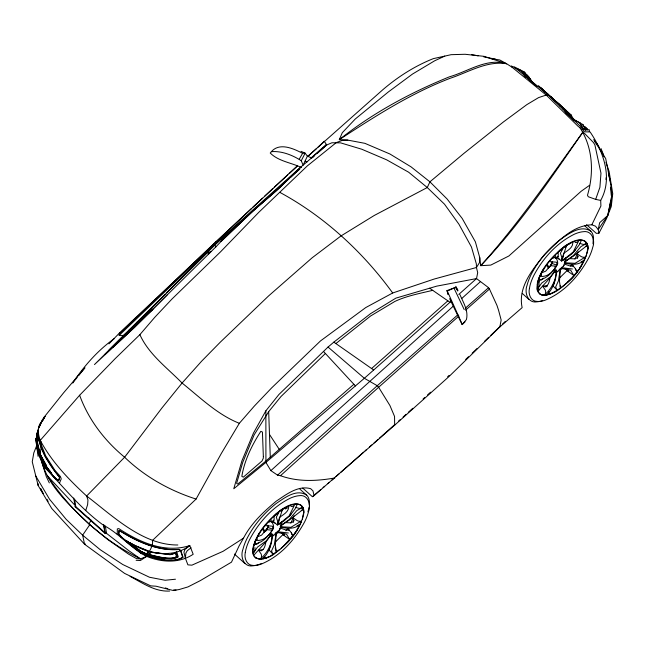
<?xml version="1.0" encoding="UTF-8"?>
<svg xmlns="http://www.w3.org/2000/svg" width="645" height="645" viewBox="0 0 645 645"><rect width="100%" height="100%" fill="white"/><g stroke="black" fill="none" stroke-linecap="round" stroke-linejoin="round"><path stroke-width="0.97" d="M282.01 521.37L280.406 525.973L289.524 519.918L302.795 509.647L301.231 510.421M566.133 257.379L564.52 261.983L573.639 255.936L586.918 245.664L585.354 246.43M117.237 534.229L117.326 528.932L118.769 528.577C139.336 542.147 164.886 553.66 189.775 545.557L193.186 554.265C179.254 563.561 161.726 562.472 146.689 556.393C130.83 548.315 119.43 533.56 103.563 525.296C81.238 509.252 64.25 487.789 45.384 468.157C39.901 459.595 35.685 448.847 36.443 438.673M561.537 259.105L561.489 261.064L556.941 256.984L558.328 255.396L558.119 252.679M303.698 511.791L303.61 514.275L303.698 511.791C301.852 529.013 288.621 542.953 275.399 553.031C269.489 558.53 252.751 564.044 252.663 551.072C254.678 534.971 266.506 521.886 278.511 511.88C284.501 506.607 300.844 497.626 303.674 510.211L303.214 508.155L303.674 510.211M587.821 247.801L587.724 250.284L587.821 247.801C585.966 265.031 572.744 278.963 559.513 289.049C553.724 293.628 539.397 300.143 536.882 289.016C537.35 272.077 550.411 258.282 562.625 247.89C568.624 242.617 584.967 233.635 587.788 246.221L587.329 244.165L587.788 246.221M167.2 294.886L152.462 309.705L123.526 335.473L119.172 335.376L119.906 332.546L251.558 208.416M589.272 131.636L589.345 129.814L584.257 129.435L579.67 125.678L548.484 95.162L513.847 66.661L524.587 72.079L527.973 76.715M555.474 272.432L557.699 271.464L560.432 268.489L559.457 281.494L560.473 287.855L560.142 285.759M302.779 488.128L312.398 496.706L314.115 495.61L394.659 425.184L449.073 376.486L499.81 326.975L522.144 307.625C517.701 287.509 532.504 269.392 544.356 254.848C557.594 242.036 572.026 225.565 591.82 224.791L600.906 206.021L600.697 200.41C613.161 177.947 603.381 151.583 590.094 131.927L585.233 131.846L578.001 126.194L546.388 95.21L511.912 67.104L506.591 63.726L484.113 56.349L465.11 54.277L451.097 54.68L444.736 56.123L434.746 60.743L412.534 74.038L388.226 92.041L355.25 119.019L342.293 132.709L339.31 139.642L347.873 140.126L364.893 143.335L389.878 153.978L411.058 166.862L429.917 181.826L447.122 199.007L462.199 218.453L475.389 241.843L479.767 257.71L479.533 262.523L476.453 267.498L434.254 279.027L392.692 292.983L365.755 307.568L320.468 340.947L271.626 387.919L254.348 406.06L239.335 423.305L221.364 453.403L196.08 499.069L152.486 540.421C153.429 546.146 149.019 551.419 146.689 556.393L140.408 560.521L136.135 560.295M269.9 535.939L272.214 534.229C272.44 542.921 269.336 551.548 263.66 558.086L264.514 556.369M554.015 271.948L556.337 270.247C556.554 278.93 553.45 287.557 547.774 294.096L549.064 291.524M262.225 558.893C243.528 560.062 258.113 533.81 263.805 527.352C270.626 518.612 278.89 510.606 289.065 505.93C293.531 503.753 301.288 502.487 303.311 508.502L302.545 506.712L300.594 504.995M578.597 269.57C573.752 280.728 531.262 314.631 538.519 280.196C543.662 266.441 553.708 254.799 565.528 246.269C571.228 242.343 583.096 235.602 587.426 244.511L586.66 242.73L584.709 241.004M309.261 505.309L309.294 500.851A47.158 19.028 -48.3 0 0 306.697 495.158L299.957 489.216M314.115 495.61L312.954 490.861L310.656 488.684C298.006 485.096 286.13 494.61 276.173 501.221C263.539 511.767 251.163 523.329 243.528 538.14L223.057 551.306L191.879 565.173L187.888 564.851L185.389 558.264L185.873 553.087L187.227 550.757L191.073 547.766M552.265 261.685L550.145 266.595M610.372 207.376L611.807 195.338L611.009 185.736L605.695 158.589L593.714 139.594M37.886 431.94L38.103 430.344C34.016 439.374 39.845 449.097 40.893 458.224M560.432 268.489L558.385 281.002L555.651 286.952L557.03 290.113L552.338 285.211M605.945 179.479L606.219 177.48M38.111 431.844L38.337 430.336M272.214 534.229C272.109 543.662 267.885 552.088 261.007 558.457L261.628 555.95L261.169 554.007L258.556 550.298L263.071 549.516M556.337 270.247C556.224 279.672 551.999 288.097 545.13 294.467L545.743 291.959L545.283 290.016L542.671 286.307L547.186 285.525M274.004 516.661L274.214 519.386L272.819 520.975L277.374 525.054L277.616 521.144L276.294 517.153L278.729 512.743L277.173 514.355L275.431 514.815M265.95 541.469C265.345 544.767 264.74 549.266 261.338 550.782L258.556 550.298M550.064 277.487C549.459 280.777 548.855 285.275 545.452 286.791L542.671 286.307M38.055 431.626L38.313 430.005M575.122 250.268L571.285 254.444L562.319 260.709L563.569 253.396C567.124 250.841 572.639 248.051 572.792 243.157M270.827 543.469L269.481 548.871M554.797 280.277L553.595 284.88M302.424 519.112L303.376 514.726M308.6 509.332L309.036 507.018M587.345 251.518L587.643 249.954M593.005 243.802L593.408 236.86A47.158 19.028 -48.3 0 0 590.812 231.168L584.822 225.887M499.81 326.975L501.165 320.049L498.577 310.301L496.948 305.375L489.474 289.033L488.579 287.686L476.518 278.584L436.689 286.146L395.845 298.143L370.472 313.72L333.836 342.132L328.039 347.058L278.922 394.49L265.869 410.809L253.421 433.19L241.939 460.78L233.772 488.757L265.917 462.417L364.361 378.284L451.46 300.981M611.807 195.338L607.775 215.478L598.229 229.564L598.939 233.192L596.311 233.361L586.547 224.654M610.839 200.7L607.775 215.478L599.657 222.71L598.229 229.564L595.512 226.177L591.82 224.791M579.936 127.742C592.94 147.358 594.126 173.029 587.474 195.25L588.288 196.733L595.666 199.386L600.697 200.41M40.111 425.378L41.627 420.959L44.303 416.928L63.573 392.845L84.947 367.739L78.827 375.366M539.139 282.76L539.639 280.696M36.144 438.656L37.781 432.739M281.139 527.594L281.559 526.618M565.254 263.603L565.447 262.894M610.372 202.691L610.888 200.853M586.708 253.985L587.192 252.3M36.572 437.802L36.023 439.664L37.216 447.84M35.999 439.817L36.572 437.891M275.81 533.907L277.277 532.939L277.213 531.641L279.39 530.061L279.841 528.408M293.983 515.766L290.919 523.151M578.105 251.776L575.034 259.161M38.007 430.715L36.515 435.609L37.523 443.365M38.329 429.699L37.999 432.763M38.442 429.191L36.588 435.036L37.555 442.704L42.175 463.207L46.327 476.647L49.326 482.903M39.168 427.038L41.046 423.322M38.869 427.998L40.006 425.176M85.737 510.518L87.623 504.616L87.954 500.004L86.64 496.013C68.886 479.614 51.673 461.885 40.256 440.358C38.2 434.625 36.838 428.022 40.683 422.701M279.39 530.061L279.841 528.65M560.11 269.497L561.392 268.949L561.327 267.651L563.504 266.071L564.182 263.958L569.591 265.861L573.59 266.312L571.825 264.506L570.615 266.046M39.272 426.869L40.143 424.168L44.956 416.452L44.303 416.928M293.225 522.345L293.854 520.563L293.314 518L297.119 520.604L298.982 521.257L301.183 521.12L290.927 527.304L280.293 526.739L282.494 524.022M595.666 199.386L599.906 187.3L600.971 173.174L594.867 144.77L593.4 142.472L583.064 131.903C550.08 177.319 518.435 223.904 480.694 265.692L479.767 257.71M577.34 258.355L577.968 256.573L577.436 254.017L581.234 256.613L583.096 257.266L585.297 257.129L575.042 263.313L564.407 262.757L567.157 259.355M265.571 531.464L268.505 526.554M267.369 528.142L268.062 526.562L267.828 525.175M267.635 527.408L272.94 529.174L273.617 527.352L273.367 525.086L271.779 521.345L268.739 522.031L269.771 521.233M551.757 263.418L557.062 265.184L557.74 263.37L557.49 261.096L555.893 257.355L552.854 258.04L553.886 257.242M581.145 266.175L579.258 269.038L586.539 255.122M37.168 444.461L33.798 452.911L32.25 461.796L38.152 485.532L51.697 508.421L84.559 544.243L124.59 573.397L150.696 585.87L156.017 586.208L173.336 590.522L179.254 589.506L187.977 586.91L200.498 580.516L231.482 562.158L239.061 545.96L243.528 538.14M59.598 482.847L61.227 478.921L60.485 476.615L54.801 470.181L45.634 455.765L38.329 437.326L38.103 430.473M277.374 525.054L282.212 510.227L281.454 511.203M301.473 167.531C291.242 162.645 278.414 161.282 270.247 153.042L271.368 151.672C281.615 150.785 292.733 155.131 301.247 160.75L303.126 165.176L307.383 156.179L305.133 153.147L301.005 151.349M295.144 533.028L301.449 521.74M275.584 534.06L276.318 532.472L275.342 545.485L276.358 551.846L275.213 547.968M296.998 504.89L295.088 508.905L289.557 516.008L283.848 520.983L278.205 524.699L279.454 517.387C283.01 514.831 288.525 512.033 288.678 507.147M581.113 240.899L579.202 244.915L573.671 252.026M293.854 520.563L292.975 521.886L290.242 522.829L285.388 522.595M577.968 256.573L577.09 257.903L574.356 258.847L569.511 258.605M571.534 117.519L570.591 115.786L571.043 114.834L540.978 88.026L560.32 105.78M299.272 159.105L302.61 153.333L305.133 153.147L301.247 160.75M583.064 131.903C551.032 177.996 519.676 224.968 480.694 265.692L490.789 265.095L508.881 255.984L581.161 191.267L589.611 185.276M598.939 233.192L606.413 218.84L611.234 206.65L612.75 193.653L609.09 171.401L605.986 162.282M42.03 421.749L44.956 416.452L42.514 420.742M91.106 520.152L89.042 523.869L89.808 524.659L107.57 539.413L128.686 554.208L136.579 558.643L140.497 558.86L146.689 556.393M539.293 289.234L538.494 290.653L550.25 277.632L555.885 269.989L553.475 270.707M279.221 523.079L278.205 524.699L289.145 515.887L294.539 504.922L292.701 506.373L290.935 506.494M113.391 346.962L133.991 327.757L215.777 246.979L220.993 241.528L224.105 236.675L274.165 192.041M295.007 532.835L293.048 535.898L297.022 530.158M578.638 269.61L572.534 277.479L567.278 282.502M215.712 242.02L297.522 165.676M272.069 522.2L274.117 520.523M558.231 256.533L555.442 258.589M325.394 353.492L281.035 396.473L268.683 411.647L254.138 434.867L242.762 462.296L236.61 483.379L237.683 484.081L264.402 462.312L353.863 384.275M272.101 536.1L273.706 535.285L272.069 535.922M557.699 271.464L555.369 272.246M281.543 524.329L280.406 525.973L289.186 519.588L296.829 510.574L301.965 507.736L299.425 508.478L295.539 507.373M266.949 528.811L261.572 535.165L258.105 536.576M267.28 528.352L265.071 531.528L263.176 528.408M551.064 264.829L545.694 271.174L542.219 272.585M551.951 263.563L549.193 267.538L547.291 264.418M551.483 264.152L552.62 262.563M266.216 529.682L272.319 530.166C268.288 536.14 262.588 542.864 255.057 543.856L255.863 543.421M565.568 247.22L566.326 246.237L561.489 261.064L561.731 257.153L560.408 253.162L562.843 248.752L561.295 250.365M285.896 530.803L287.702 528.489L289.476 530.303L285.477 529.851L280.067 527.949M272.319 530.166C268.715 535.721 263.692 541.163 256.379 540.381L257.46 539.107M73.933 381.477L72.708 383.001C84.043 366.07 97.645 350.469 114.31 338.593M75.159 379.945L76.989 377.656M289.541 516.048L291.008 514.259M38.2 438.181L41.256 447.348L45.408 456.91L54.623 470.955L59.743 477.429L58.8 480.743C49.488 474.825 45.206 463.183 40.014 453.814L41.498 446.09L41.369 442.752L40.256 440.358L79.625 395.248L115.124 358.693L139.876 334.642L154.784 317.3L171.941 299.054L220.525 251.848L258.847 212.261L307.342 165.886L336.327 142.577L342.455 140.312L347.873 140.126M277.277 532.939C278.874 531.569 288.468 535.987 282.881 534.665L275.649 541.776M561.392 268.949C562.996 267.586 572.583 271.997 566.995 270.674L559.763 277.785M254.38 554.635L266.135 541.623L271.771 533.971L269.36 534.697M279.358 530.029L280.115 529.231M563.504 266.071L564.23 265.24M108.965 343.858L119.906 332.546M165.128 294.378L94.468 364.562L134.628 327.281L152.462 309.705M273.585 535.455L276.318 532.472L274.27 544.993L271.537 550.943L272.916 554.103L268.925 549.846M271.368 151.672C279.575 142.198 293.507 148.592 302.61 153.333M109.078 349.961L214.898 245.036L224.105 236.675M166.684 292.838L206.787 253.154M298.579 170.183L299.877 168.901L297.506 170.401M208.295 254.203L211.02 251.526M283.163 546.484L292.911 535.713L288.42 541.469L281.18 548.25M447.638 376.761L449.081 375.382M465.658 359.467L468.536 356.693M472.14 353.234L477.179 348.389M484.387 341.471L488.708 337.319M490.869 335.247L500.254 326.249M297.901 170.143L278.463 188.792L252.88 211.052L221.154 241.278M119.22 333.997L215.841 241.811L214.898 245.036L215.777 246.979M119.172 335.376L215.301 243.657L300.707 167.103M220.993 241.528L254.098 209.964L275.875 191.186L302.005 166.071L326.676 144.996L331.965 142.763L340.6 142.859L361.74 149.221L386.686 159.847L408.632 172.207L427.272 187.534L444.494 204.183L458.966 224.275L471.471 247.051L476.349 263.878L476.453 267.498L477.695 272.682L476.518 278.584L458.829 294.394M223.944 236.925L227.508 233.683M502.439 324.161L505.357 321.387M253.025 207.045L262.531 198.128M264.732 196.072L272.811 188.542M449.621 298.643L462.134 324.596L465.053 321.863M307.923 156.163L382.654 89.873C397.804 76.868 414.775 66 433.367 58.622L444.736 56.123M274.302 187.179L287.686 174.94M289.17 173.578L297.345 166.096M307.754 156.574L316.679 148.415M318.162 147.052L324.282 141.207L326.676 144.996L317.098 153.566M394.925 424.41L379.284 438.318M398.642 421.056L400.126 419.71M403.093 417.025L406.068 414.34M408.293 412.332L412.744 408.301M423.144 398.908L424.628 397.57M427.595 394.885L430.562 392.2M265.869 410.809L265.917 462.417L270.876 470.624L453.483 305.964M461.651 298.595L480.211 281.849M270.876 470.624L277.552 475.147L280.478 475.704L378.631 387.266L458.893 316.082M277.552 475.147L377.252 385.71L457.982 314.687M274.036 192.105L288.96 178.746M290.444 177.472L298.667 170.062M312.68 157.517L314.155 156.203M371.576 368.537L447.856 300.82M311.204 157.815L326.193 144.544M128.411 330.716L153.252 308.737M465.44 308.1L488.579 287.686M465.609 310.14L489.474 289.033M336.037 476.518L339.02 473.882M340.512 472.559L363.627 452.145M365.118 450.831L366.61 449.509M369.593 446.88L371.834 444.905M374.068 442.93L377.801 439.632M462.134 324.596L466.416 319.597C468.641 310.737 463.263 302.44 459.909 294.596M312.398 496.706L320.807 489.547M323.097 487.596L324.628 486.298M327.684 483.694L329.216 482.396M331.506 480.444L333.796 478.493M540.728 280.446L543.477 278.18M259.363 542.171L256.605 544.428L254.646 543.993M556.99 271.964L557.82 271.295M272.867 535.955L273.706 535.285M270.231 556.175L279.849 549.379M335.884 343.559L370.601 315.994L394.821 301.465C406.769 295.813 419.959 293.427 432.722 290.339M562.319 260.709L573.268 251.897L578.654 240.932L576.815 242.383L575.05 242.504M564.52 261.983L573.3 255.597L580.943 246.583L586.087 243.745L583.54 244.495L579.653 243.383M457.716 291.056L455.644 287.331L446.929 290.637L447.283 291.056L455.644 287.331L457.926 290.387L455.813 286.283M136.837 322.387L140.836 319.726M554.2 271.045L555.885 269.989L550.266 276.987L541.655 283.099L537.962 288.46L539.083 285.8L539.059 283.526M270.086 535.036L271.771 533.971L266.151 540.97L257.532 547.081L253.848 552.451L254.969 549.79L254.944 547.516M539.978 279.43L539.172 279.874C546.71 278.874 552.41 272.158 556.433 266.175L550.33 265.692M554.764 267.054L556.433 266.175C552.838 271.73 547.807 277.173 540.494 276.391L541.574 275.125L541.453 273.722M555.805 258L558.304 256.694M271.69 521.982L273.359 521.12M285.251 508.978L287.436 507.905M269.15 556.49L265.434 558.247M581.121 261.741L583.701 260.717C578.388 265.329 570.672 264.893 564.407 262.757L565.238 262.628M296.998 525.731L299.586 524.707C294.273 529.319 286.549 528.884 280.293 526.739L281.123 526.61M206.561 253.243L211.302 251.413M265.135 558.183L262.91 558.788L267.764 557.345M85.519 543.985L84.559 544.243L82.625 535.173L66.201 519.378L49.544 499.238L35.572 475.704M545.654 295.015L551.886 293.354M73.724 498.004L75.134 506.728L75.763 506.639L104.869 532.585L105.2 533.528L106.554 533.6L105.328 526.03M545.452 286.791L547.194 286.574M334.86 477.969C316.751 481.122 298.111 482.089 280.478 475.704M175.464 579.218L165.136 580.266L149.471 577.243L122.776 564.528L100.314 549.782L82.625 535.173L89.808 524.659C71.337 506.583 50.076 488.789 42.175 463.207M169.643 591.038C154.969 591.933 142.44 582.943 130.064 576.364M548.484 95.162L544.944 95.492L538.591 97.605L526.796 104.659L503.382 121.978L464.094 153.236L429.917 181.826L427.272 187.534L374.261 215.47L340.923 235.989L312.148 257.79L268.578 295.942L220.348 342.116L201.667 361.144L182.067 383.033L161.927 407.995L124.63 457.216L86.64 496.013C112.77 515.927 142.69 545.291 177.851 544.985M572.446 268.997L561.327 267.651L570.688 270.271L573.808 275.471L566.995 270.674M288.331 532.988L277.213 531.641L286.574 534.262L289.694 539.454L282.881 534.665M543.106 295.12L544.969 295.112M173.521 589.957L176.029 590.014M506.591 63.726C486.741 60.638 468.681 72.127 450.541 78.142C410.728 93.291 374.834 116.503 339.31 139.642C372.568 113.125 410.147 92.759 449.476 76.803C467.778 71.619 486.846 57.679 506.591 63.726L499.754 59.969L490.514 58.55M550 261.685L556.611 262.201L557.062 265.184M540.034 294.225L541.8 294.862M255.92 558.215L261.177 559.15M471.455 54.607L478.155 55.865M483.887 56.945L495.368 59.106M537.333 285.009L537.414 282.583L539.131 277.423L543.558 268.957M253.219 549L253.292 546.573L255.017 541.405L259.443 532.947M165.314 587.926L167.748 588.772M196.08 499.069C169.587 490.579 144.665 476.623 124.63 457.216C104.708 440.849 88.43 419.605 79.625 395.248M307.383 156.179L311.938 158.017M305.166 161.145L307.181 161.887M144.295 553.321C154.719 556.74 166.45 560.723 177.335 557.345L176.246 552.047M514 67.523L521.321 70.595L525.901 77.44M517.895 69.62L524.296 72.313L528.876 79.158L537.172 86.422M525.135 74.215L526.957 74.981L531.544 81.834L535.31 85.132M526.489 75.441L528.319 76.215L532.899 83.06M239.335 423.305C217.446 414.63 200.192 397.562 182.067 383.033C167.257 367.844 148.737 354.387 139.876 334.642M513.033 66.822L511.356 65.975L511.912 67.104M517.226 68.918L519.733 70.184M279.793 192.339C324.354 216.454 363.006 252.05 392.692 292.983M140.828 551.306L146.971 554.144L148.519 551.394L137.699 546.766M572.236 118.753L579.855 122.776L583.378 129.371M585.918 130.266L582.838 124.493L575.219 120.47L565.584 111.73M582.959 125.823L585.499 127.17L586.821 129.645M584.314 127.057L586.853 128.395L587.732 130.048M126.202 540.599L140.9 551.596M429.651 288.21L449.992 302.303M126.614 540.808L140.876 551.523L144.383 553.434L157.719 557.457L171.231 559.094L177.536 557.441L178.278 556.804L176.657 551.926M333.836 342.132L373.624 369.972M559.562 105.732L559.852 105.828M132.056 544.251L129.951 542.768L140.376 548.306L148.221 551.394L146.818 553.942L143.94 552.862L140.803 551.209L129.411 542.445M556.683 257.444L559.481 259.467M272.561 521.434L275.367 523.458M590.812 231.168C580.734 224.484 568.672 233.845 560.352 239.505C548.25 249.051 537.938 261.048 530.98 274.843A47.02 18.971 -48.3 0 0 527.07 285.284C524.175 292.467 527.699 303.505 537.043 301.82A46.754 18.858 -48.3 0 0 542.671 300.61M306.697 495.158C296.619 488.475 284.558 497.835 276.237 503.487C264.136 513.041 253.816 525.03 246.858 538.833A47.02 18.971 -48.3 0 0 242.955 549.266C240.061 556.458 243.584 567.495 252.929 565.802A46.754 18.858 -48.3 0 0 258.556 564.601M120.986 537.027L141.231 552.942L147.004 555.837L160.5 559.505C167.95 560.795 176.52 561.448 183.14 557.369L180.721 550.427L178.979 549.322C160.049 551.024 141.618 543.243 125.42 534.068L119.027 530.279L118.607 534.06C126.162 543.388 138.804 546.799 149.479 551.402C163.282 555.151 178.004 554.498 189.775 545.557L185.067 549.274L183.93 552.144L185.389 558.264M265.224 525.135L265.619 525.643L272.496 526.191L272.94 529.174M106.393 533.262L129.073 550.87L140.497 558.86C102.91 540.446 70.619 510.896 47.601 476.042L74.175 504.463M328.039 347.058L364.361 378.284L377.252 385.71L378.631 387.266L389.919 405.512L394.547 416.42L394.659 425.184M562.859 108.836L565.778 111.109M557.611 252.655L559.957 250.05L565.294 245.947L570.72 243.117L570.494 242.778L573.179 241.939L572.986 241.585M273.496 516.645L275.842 514.041L281.18 509.937L286.606 507.099L286.38 506.76L289.065 505.93L288.863 505.575M596.343 143.996L598.479 145.891L596.246 143.899M566.141 110.972L569.051 113.56M546.339 94.162L547.637 95.323M565.415 111.182L570.591 115.786M570.704 116.664L575.13 120.607M45.384 468.157L49.681 471.987M136.385 549.29L141.44 553.797M75.134 506.728L105.2 533.528L103.789 524.804M594.69 141.626L596.947 143.642L599.342 147.657M522.273 293.419L528.973 299.465M234.433 554.047L244.85 563.448M565.157 111.593L568.245 114.399M569.729 115.745L575.654 121.123M565.076 111.867L568.027 114.544M569.503 115.882L575.413 121.244M565.697 112.81L570.019 116.737M571.43 117.89L574.381 120.567M88.155 517.419L89.631 518.79M56.51 479.549L45.231 467.359L42.409 463.126L37.612 449.944L37.2 447.42M44.916 465.73L49.907 471.019L52.543 474.93M50.084 471.293L44.932 465.819L41.409 459.901M323.508 351.452L355.387 385.92M45.206 467.246C50.117 471.124 52.721 477.84 58.639 480.315L59.534 477.381C48.947 464.118 38.507 448.928 37.781 431.441M44.973 466.021L50.858 472.463M51.028 472.729L42.901 462.957L38.216 450.919M571.825 264.506L574.977 268.078L576.783 271.763L575.437 268.57M287.702 528.489L290.863 532.069L292.661 535.753L291.322 532.56M42.796 492.74L40.659 488.378M43.255 493.57L40.482 489.281M530.521 80.182L532.125 82.367M46.255 465.464L40.651 455.499L41.74 460.264L43.038 462.908M45.892 464.916L40.498 455.096L41.691 460.288M532.754 83.221L528.319 76.215M528.311 77.408L526.957 74.981M529.343 78.932L530.883 81.23M528.731 79.319L524.296 72.313M524.724 76.078L521.321 70.595M532.835 83.141L529.271 77.811L529.601 78.706M269.481 434.424L279.261 449.355M601.261 150.865L604.115 156.816M454.104 288.396L464.198 309.568M546.638 265.135L548.532 268.505M262.523 529.126L264.418 532.496M574.163 120.518L571.043 114.834L570.511 114.858L571.43 116.552M540.978 88.026L541.873 89.655M586.628 129.637L585.499 127.17M585.749 130.274L582.838 124.493M583.209 129.395L579.855 122.776M47.02 499.343L48.093 501.383M447.283 291.056L462.118 324.104M41.885 461.965L42.449 463.11M447.549 293.225L448.114 294.434L446.929 290.637M554.958 255.614L555.538 257.041M270.844 519.604L271.545 521.861M600.963 148.455L603.188 154.082M586.853 128.395L587.087 129.21M608.525 174.311L610.501 181.842M39.756 453.395L40.732 457.708M38.49 451.363L36.999 443.292M37.386 447.09L38.265 451M37.337 448.485L37.692 450.081M103.547 524.417L104.869 532.585M74.594 499.383L75.763 506.639M36.209 438.124L37.378 447.211M36.152 438.56L37.063 444.728M35.927 440.414L38.095 456.378M610.476 187.106L611.299 195.524M268.683 411.647L270.287 457.192M38.103 483.726L38.152 485.532M308.391 510.147A46.988 18.955 -48.3 0 1 307.907 511.808M261.677 563.416A46.754 18.858 -48.3 0 1 259.314 564.335M263.345 456.402L263.329 458.135L262.047 460.965L243.35 477.139L241.835 476.413C244.391 460.337 252.034 444.986 260.822 431.344L262.426 432.037L263.345 456.402M245.285 552.596C244.028 558.046 246.575 565.326 253.042 565.431A43.634 17.6 -48.3 0 0 260.757 564.286C280.22 556.45 295.136 539.688 304.835 521.466A44.126 17.802 -48.3 0 0 308.568 511.501C311.35 504.632 307.971 494.102 299.046 495.699A45.472 18.342 -48.3 0 0 290.685 497.988C272.803 506.647 258.742 522.224 249.591 539.663A44.126 17.802 -48.3 0 0 245.866 549.629L245.285 552.596M529.4 288.605C528.142 294.056 530.698 301.336 537.156 301.441A43.634 17.6 -48.3 0 0 544.872 300.296C564.335 292.459 579.25 275.697 588.95 257.484A44.126 17.802 -48.3 0 0 592.682 247.511C595.464 240.641 592.094 230.112 583.161 231.716A45.472 18.342 -48.3 0 0 574.8 233.998C556.917 242.665 542.856 258.242 533.713 275.673A44.126 17.802 -48.3 0 0 529.98 285.646L529.4 288.605M119.212 530.585L118.89 534.028C126.67 542.84 136.627 550.322 147.06 555.732C158.291 558.804 171.61 563.424 182.64 557.312L180.487 550.548L179.028 549.524C160.081 551.04 141.569 543.662 125.396 534.237L119.212 530.585M176.786 556.667L176.633 557.022C167.619 559.965 157.896 556.82 149.019 554.611L150.333 552.031L170.07 554.531L175.706 553.015L176.786 556.667M150.656 552.265L149.455 554.627C152.317 555.224 181.592 563.504 175.472 553.265L170.119 554.716L150.656 552.265M139.086 322.081L104.998 354.428L122.647 336.69L139.086 322.081M544.791 91.501L544.388 91.219L545.259 92.114A6.668 0.452 40 0 0 549.637 96.024L553.966 99.604L544.791 91.501M550.717 96.782L550.314 96.508L551.185 97.395A6.668 0.452 40 0 0 555.563 101.305L559.892 104.885L550.717 96.782M556.643 102.063L556.24 101.789L565.842 110.198L556.643 102.063M538.865 86.212L538.438 85.914L548.04 94.323L538.865 86.212M587.893 248.156L587.716 245.866L587.893 248.156M303.779 512.146L303.593 509.856L303.779 512.146"/></g></svg>
